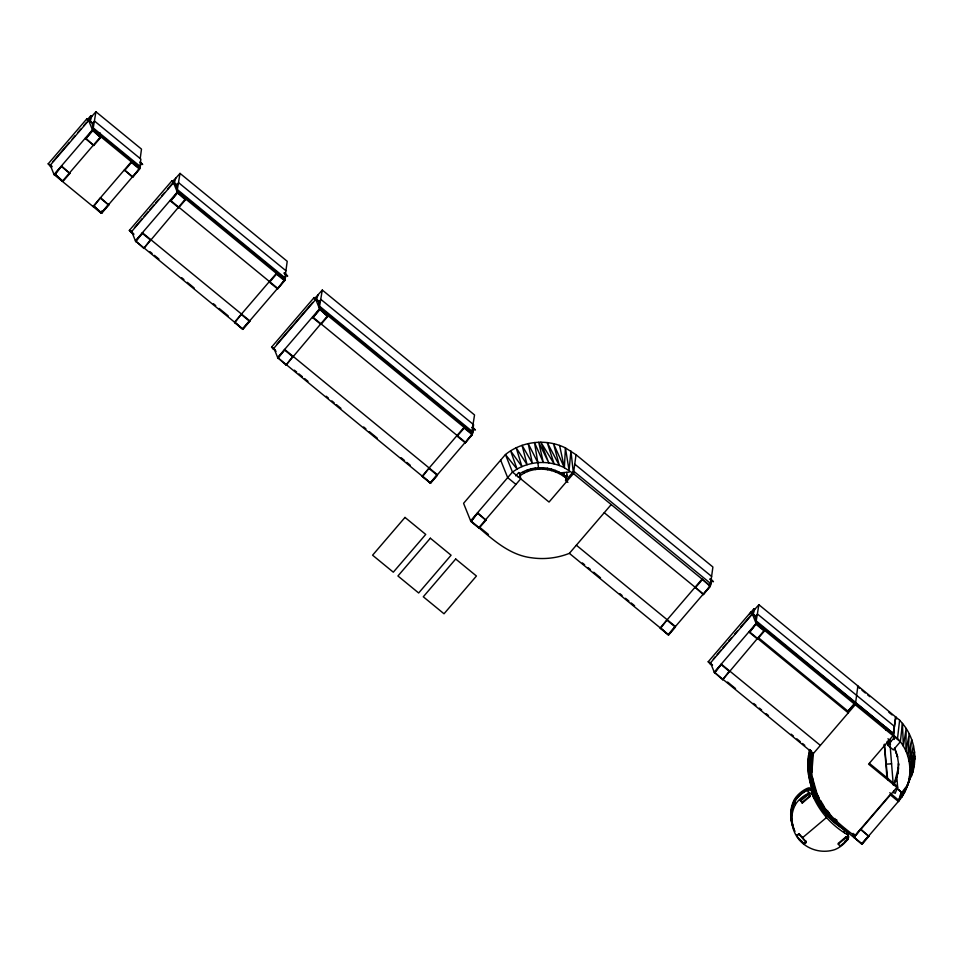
<?xml version="1.0" encoding="UTF-8"?>
<svg xmlns="http://www.w3.org/2000/svg" width="963" height="963" viewBox="0 0 963 963"><rect width="100%" height="100%" fill="white"/><g stroke="black" fill="none" stroke-linecap="round" stroke-linejoin="round"><path stroke-width="1.44" d="M898.395 767.547L898.467 763.539L898.118 773.012L894.121 784.327L898.395 767.547L898.623 769.04M569.362 553.352L668.466 634.641L710.321 585.865L573.454 473.591L564.366 467.693L565.425 447.903C546.298 438.382 522.018 441.09 505.443 454.548L463.576 503.324L470.618 520.839C488.903 535.645 506.839 554.832 531.576 557.782C544.288 559.635 557.433 558.095 569.362 553.352L611.228 504.564M811.761 781.848L810.34 774.228L808.607 774.685L808.776 775.781L807.957 768.281L808.126 769.389L807.885 761.853L809.462 749.503M809.919 749.623L808.053 762.949L807.885 761.853M812.339 785.579L811.556 780.379L815.673 792.224L816.455 797.436C810.617 784.749 809.618 770.448 810.352 756.749L808.583 756.533L808.414 755.437M810.425 766.909L811.64 751.971M812.483 778.477L812.218 776.816L817.804 796.485C811.881 782.967 809.907 767.583 812.904 753.09M811.58 770.581L811.833 772.242L813.386 753.511L855.24 704.735L854.988 703.062L848.006 711.2L848.271 712.861L749.166 631.572M893.977 728.822L893.158 735.876L895.746 717.014L895.265 717.555L896.782 718.783M894.627 723.189L894.94 720.372M814.662 794.294C823.666 816.263 844.431 829.36 861.933 843.877L898.347 801.457C913.911 784.135 913.767 755.317 897.516 738.501L899.623 720.18L758.88 604.716L754.667 609.447L752.849 615.164M890.522 744.303L887.116 741.51L887.693 745.242L893.375 749.9L900.357 741.763L902.451 723.442L899.623 720.18M132.629 176.674L124.371 169.909L132.569 177.288L139.551 169.151L139.346 166.864L93.098 128.934L95.927 111.756L141.489 149.121L140.201 158.558M177.023 185.365L176.265 184.727A21.114 2.913 40.6 0 0 173.376 182.368L177.288 192.094L284.639 280.161L284.386 278.476L177.192 190.554L180.021 173.376L287.215 261.298L284.639 280.161L242.784 328.937L135.422 240.87L131.51 231.144M273.913 348.209L277.669 357.562L430.449 482.884L472.315 434.108L472.051 432.423L319.439 307.233L322.28 290.056L474.542 414.957L471.798 432.206M319.271 302.045L318.512 301.407A21.114 2.913 40.6 0 0 315.623 299.06L319.535 308.786L472.315 434.108L473.603 424.671L320.992 299.493L318.669 302.201L319.439 307.233M567.893 482.379L565.57 480.477L566.798 475.168L565.678 476.48L565.907 477.985C552.858 467.139 530.998 465.526 518.238 477.335M573.454 473.591L576.03 454.729L565.425 447.903L569.085 470.389L570.927 451.009L573.454 473.591L549.042 502.048L512.472 472.051L505.443 454.548L517.059 469.077C531.335 460.844 549.632 460.266 564.366 467.693L559.587 445.436M813.542 787.698C820.524 808.643 837.882 823.437 855.024 836.161L896.89 787.385L868.59 764.165L893.014 735.708L892.749 734.047L756.051 621.893L758.88 604.716M857.901 685.933L855.65 702.472L848.391 710.61M895.746 717.014L893.014 735.708L756.136 623.446L752.235 613.72L740.547 627.322M811.099 752.344L810.328 756.725A70.925 69.348 -8.8 0 0 815.842 793.5L814.241 794.246L811.857 788.264L808.607 774.685M810.942 760.65L810.352 756.918L811.388 750.887M51.966 166.334L50.136 164.829L54.048 174.568L101.235 213.268L101.994 210.753M284.639 280.161L286.24 274.949A21.114 2.913 40.6 0 0 284.302 273.336M472.315 434.108L473.916 428.896A21.114 2.913 40.6 0 0 471.978 427.283L473.916 428.896M709.984 579.04A21.114 2.913 40.6 0 1 711.922 580.653L710.321 585.865L712.897 566.99L576.03 454.729M898.106 799.784L898.371 801.469L901.224 792.068L896.806 788.324L901.789 792.537L898.371 801.469L890.089 794.68L853.675 837.1L853.098 833.368M911.395 776.383C918.172 758.772 914.633 737.851 902.451 723.442L903.354 746.229L906.183 728.485L905.834 751.008L909.301 733.914L907.76 756.015L911.744 739.656L909.096 761.215L913.502 745.639L909.83 766.524L914.537 751.79L909.963 771.881L914.754 755.955L909.469 777.237L914.85 758.025L908.386 782.498L914.417 764.261L906.713 787.614L913.261 770.4L904.462 792.525M89.944 122.06L91.714 116.487L95.927 111.756M173.99 183.825L175.808 178.107L180.021 173.376M316.237 300.504L318.067 294.786L322.28 290.056M752.079 614.526L753.897 608.821L754.667 609.447M885.539 729.942L886.526 727.438M895.145 793.404L897.624 787.144M749.539 613.9L753.897 608.821M898.371 801.469L908.831 782.112L901.669 797.159L905.617 787.529L901.789 792.537L896.697 788.36M51.737 167.261A26.29 3.635 40.6 0 0 49.847 165.708L48.186 163.854L86.995 118.642L88.524 119.605A30.443 4.201 40.6 0 1 93.206 123.517M86.995 118.642L88.668 120.495L49.847 165.708M176.205 184.174A30.443 4.201 40.6 0 0 173.388 181.851L171.859 180.888L129.343 230.422L131.004 232.276A26.29 3.635 40.6 0 1 133.845 234.611M171.859 180.888L173.521 182.741A26.29 3.635 40.6 0 1 176.361 185.077M276.092 351.302A26.29 3.635 40.6 0 0 273.251 348.967L271.59 347.113L314.107 297.567L315.635 298.542A30.443 4.201 40.6 0 1 319.391 301.66M314.107 297.567L315.768 299.421A26.29 3.635 40.6 0 1 319.547 302.563M755.052 615.526A30.443 4.201 40.6 0 0 752.247 613.202L750.719 612.227L708.202 661.774L709.863 663.627A26.29 3.635 40.6 0 1 711.753 665.168M750.683 612.299L752.38 614.081A26.29 3.635 40.6 0 1 755.221 616.416M848.295 838.255L847.416 839.676A30.443 29.769 -8.8 0 1 837.629 848.319L834.885 849.607A33.224 32.489 -8.8 0 1 799.555 840.23L797.593 837.726A33.224 32.489 -8.8 0 1 795.378 804.611L794.824 800.975L796.533 798.496A30.443 29.769 -8.8 0 1 806.717 790.322L808.27 789.672A2.696 2.636 -8.8 0 1 811.809 791.105L813.627 795.197A84.648 82.758 -8.8 0 0 842.962 828.601L846.814 830.985L847.38 834.62A2.696 2.636 -8.8 0 1 848.295 838.255L847.909 835.836M87.055 120.086L90.39 116.198L91.714 116.487M314.179 299.024L318.067 294.786M795.378 804.611L797.087 802.143A30.443 29.769 -8.8 0 1 807.283 793.957L808.836 793.319A2.696 2.636 -8.8 0 1 812.375 794.74L814.192 798.833A84.648 82.758 -8.8 0 0 843.516 832.249L847.38 834.62M172.666 181.285L175.808 178.107M846.008 829.962L843.107 828.168A84.178 82.3 -8.8 0 1 826.182 813.482L825.688 814.012L826.17 813.47A84.347 82.469 -8.8 0 1 813.891 794.884L812.062 790.792A3.009 2.937 -8.8 0 0 808.138 789.203L806.549 789.853A30.756 30.07 -8.8 0 0 796.257 798.122L794.511 800.638A33.549 32.802 -8.8 0 0 795.029 831.37M53.013 161.483L69.324 142.476M72.201 139.129L75.078 135.771M77.967 132.413L80.844 129.066M83.721 125.708L86.598 122.361M54.048 174.568L92.424 129.849L88.512 120.122A21.114 2.913 40.6 0 1 91.413 122.482L92.376 123.288A21.114 2.913 40.6 0 1 93.339 124.119M54.217 174.7L61.656 166.045L69.854 173.424L63.016 181.381L54.819 174.002L63.016 181.381M92.592 129.993L85.731 138.865L93.82 145.497L100.658 137.54L92.448 130.161L100.658 137.54M54.939 174.748L61.656 166.045M85.731 138.865L92.568 130.908M62.306 181.333L100.682 136.626L100.104 132.894M92.966 206.491L131.341 161.772M93.688 206.539L100.549 197.668L108.747 205.047L101.777 213.172L93.567 205.793L101.777 213.172M124.48 170.656L131.462 162.518L131.088 160.111M101.657 212.426L108.638 204.3M139.43 168.405L132.569 177.288M101.235 213.268L139.599 168.549L141.2 163.337A21.114 2.913 40.6 0 0 140.237 162.53M134.435 227.75L142.223 218.673M144.161 216.398L148.061 211.86M150.011 209.597L153.899 205.059M155.85 202.784L158.775 199.389M161.688 195.983L164.613 192.576M167.538 189.181L172.401 183.5M131.004 232.276L173.521 182.741M135.422 240.87L177.288 192.094M177.457 192.239L170.595 201.111L178.685 207.743L185.51 199.786L177.312 192.407L185.51 199.786M135.711 241.761L142.572 232.89L135.59 241.015L143.8 248.394L150.661 239.522M170.595 201.111L177.421 193.154M234.527 322.172L276.381 273.384M242.604 328.804L249.586 320.667L249.706 321.413L242.869 329.382L234.779 322.749L241.496 314.034M277.609 288.9L284.47 280.016L284.591 280.763L277.609 288.9L269.52 282.267L276.501 274.13L276.128 271.698M273.107 348.594L273.757 347.836M276.682 344.429L312.698 302.454M273.251 348.967L315.768 299.421M277.669 357.562L319.535 308.786M319.704 308.918L312.843 317.802L320.932 324.435L327.757 316.466L319.56 309.087L327.757 316.466M277.958 358.453L284.819 349.569L277.838 357.706L286.047 365.085L292.908 356.202M312.843 317.802L319.68 309.833M422.191 476.107L464.058 427.331M430.28 482.74L437.262 474.615L437.371 475.361L430.545 483.318L422.456 476.685L429.173 467.982M465.285 442.836L472.147 433.964L472.255 434.71L465.285 442.836L457.196 436.203L464.178 428.078L463.793 425.646M472.219 431.003L473.856 429.089L475.421 429.992L473.712 428.21A30.443 4.201 40.6 0 0 472.773 427.428M470.618 520.839L512.472 472.051L517.059 469.077L510.607 450.865L521.946 466.622L516.18 447.783L527.086 464.708L522.066 445.339L532.395 463.372L528.193 443.582L537.836 462.613L534.489 442.523L543.313 462.445L538.738 442.294L548.778 462.89L540.857 442.186L554.146 463.913L547.213 442.559L559.359 465.526L553.484 443.642L564.366 467.693M471.051 521.549L477.756 512.846L471.051 521.549L479.129 528.181L485.966 520.225L477.588 512.701M515.783 475.915L518.66 472.556L519.924 473.603L520.73 478.828L478.876 527.604M660.209 627.864L702.063 579.088L710.273 586.467L703.291 594.592L695.093 587.213M668.286 634.497L675.268 626.371L675.388 627.118L668.551 635.074L660.462 628.442L667.178 619.739M695.202 587.96L702.183 579.834M710.225 582.747L711.862 580.845L713.427 581.748L711.729 579.967A30.443 4.201 40.6 0 0 710.79 579.184M713.294 659.089L715.232 656.826M717.182 654.551L721.082 650.013M723.02 647.75L726.921 643.212M728.871 640.937L731.784 637.542M734.709 634.135L737.634 630.729M709.863 663.627L752.38 614.081M812.026 754.462L813.386 753.511L714.281 672.222L756.136 623.446M756.316 623.579L749.455 632.462L757.544 639.095L764.369 631.126L764.14 628.55L764.405 630.211L722.647 679.746L729.509 670.862M714.57 673.113L721.431 664.229L714.45 672.367L722.647 679.746M749.455 632.462L756.172 623.747L764.249 630.38M887.693 745.242L894.675 737.116L900.357 741.763M853.94 837.678L860.657 828.974L868.855 836.353L862.029 844.322L853.82 836.931L862.029 844.322M861.909 843.564L868.734 835.607M139.346 166.864L139.924 166.214L93.676 128.284M284.386 278.476L284.964 277.826L177.77 189.904M426.633 395.167L427.211 394.505M472.051 432.423L472.64 431.773L320.029 306.583M565.57 480.477L573.779 471.256L710.646 583.53L710.068 584.18M802.239 803.106L800.361 800.349L808.414 793.572L810.172 795.57L802.119 802.36L802.239 803.106L810.28 796.317L810.064 794.92M800.482 801.096L808.523 794.319L807.849 789.925M796.786 835.535L799.013 833.657L806.103 841.746L803.888 843.624L801.228 840.591M806.007 841.084L806.224 842.493L803.997 844.37L796.907 836.281L799.013 833.657M799.555 840.23L800.337 839.58M846.212 836.63L838.171 843.419L838.279 844.166L840.037 846.164L848.09 839.375L846.212 836.63L848.09 839.375M838.279 844.166L846.333 837.377M844.527 841.542L847.97 838.629M519.924 473.603C533.803 464.828 553.039 465.936 565.678 476.48M559.635 472.905L569.253 472.111M885.876 764.165L891.582 763.828M809.69 750.249L810.665 750.406L809.775 749.804M48.186 163.854L49.715 164.829A30.443 4.201 40.6 0 1 51.593 166.37M129.343 230.422L130.45 231.06M271.59 347.113L273.119 348.076A30.443 4.201 40.6 0 1 274.997 349.617M708.202 661.774L709.31 662.412M846.814 830.985L843.973 829.227L844.539 832.875M843.781 829.432L842.757 828.806A84.949 83.071 -8.8 0 1 818.454 804.43M286.18 275.153L287.708 276.116L286.047 274.262A30.443 4.201 40.6 0 0 284.169 272.722M141.14 163.541L142.668 164.504L141.007 162.651A30.443 4.201 40.6 0 0 140.068 161.88M764.153 628.61L893.483 733.589L756.629 621.243M857.419 686.499L859.682 688.352M861.945 690.206L865.328 692.999M867.591 694.853L869.854 696.706M888.873 712.307L892.075 714.931M574.742 464.154L711.609 576.428M894.471 726.415L757.604 614.153L755.269 616.862L756.051 621.893M710.092 579.148L711.922 580.653M893.64 735.335L897.516 738.501M756.28 624.493L764.369 631.126M887.958 738.765L891.365 741.558M888.018 740.944L890.318 742.774M758.314 637.626L848.006 711.2M604.246 512.701L703.351 593.99M285.927 270.735L178.745 182.801L176.41 185.51L177.192 190.554M284.41 273.456L286.24 274.949M276.501 274.13L284.591 280.763M464.178 428.078L472.255 434.71M869.469 763.43L896.637 785.712L896.89 787.385M92.424 129.849L139.599 168.549L140.887 159.112L94.651 121.182L92.316 123.89L93.098 128.934M131.462 162.518L139.551 169.151M170.307 200.232L277.669 288.286M312.554 316.911L465.346 442.234M515.939 484.413L507.682 477.648L500.64 460.133M85.442 137.974L93.82 145.497M576.343 545.214L675.436 626.504M721.251 664.085L820.356 745.386M667.299 620.485L675.388 627.118M721.54 664.976L729.629 671.608M582.35 562.898L584.625 564.763M588.032 567.556L590.307 569.422M593.714 572.215L600.527 577.8M619.823 593.629L622.098 595.495M625.505 598.288L628.911 601.081M631.186 602.946L634.593 605.739M727.583 682.021L735.527 688.545M753.704 703.447L755.967 705.313M759.374 708.106L761.649 709.972M766.187 713.691L768.462 715.557M791.177 734.179L793.44 736.045M796.846 738.838L800.253 741.63M802.528 743.496L804.803 745.362M100.658 198.414L108.747 205.047M142.392 232.745L249.754 320.811M284.651 349.425L437.431 474.759M61.764 166.792L69.854 173.424M142.68 233.636L150.77 240.269M241.617 314.781L249.706 321.413M284.94 350.315L293.017 356.948M429.293 468.728L437.371 475.361M477.877 513.592L485.966 520.225M860.766 829.721L868.855 836.353M149.855 251.608L152.13 253.474M154.405 255.339L158.943 259.059M181.658 277.693L183.921 279.547M187.328 282.34L194.141 287.937M213.449 303.766L215.724 305.632M219.131 308.425L228.207 315.876M294.377 370.153L296.652 372.019M298.927 373.885L302.334 376.677M304.597 378.543L308.004 381.336M326.18 396.238L328.443 398.104M331.85 400.897L334.125 402.751M336.4 404.616L340.938 408.348M363.653 426.97L365.916 428.836M369.323 431.629L377.279 438.153M401.126 457.714L404.532 460.507M406.795 462.372L410.202 465.165M479.237 526.93L488.434 534.465M470.763 520.67L479.129 528.181M827.133 813.434A72.731 71.118 -8.8 0 0 828.938 815.288L833.741 819.597M889.788 792.742L898.792 800.361M829.372 813.145L825.941 809.45L829.384 813.326M827.205 813.41L828.974 815.312M808.523 794.319L810.28 796.317M800.361 800.349L802.119 802.36M799.134 834.403L806.224 842.493M822.065 804.418L825.941 809.618L826.519 813.35M817.695 799.976L822.823 807.403M810.027 782.1L809.859 780.993L814.241 794.246L817.178 799.988L824.569 810.557L824.4 809.462M823.1 804.683L820.404 800.422L820.669 802.083L815.673 792.224M811.761 781.679C813.037 791.526 820.5 799.121 822.679 808.354M518.66 472.556L520.152 475.096M817.551 794.824L819.26 798.183M896.144 751.826L894.543 748.155L897.576 757.135L896.144 751.826L896.372 753.319M710.369 662.496L714.281 672.222M897.335 755.642L898.708 765.031M897.889 771.519L898.118 773.012M896.962 775.42L897.191 776.912M895.626 779.199L895.855 780.692M854.458 834.235L854.711 835.896M836.618 819.609L836.883 821.27M839.917 845.418L840.037 846.164M834.945 818.478L835.523 822.221M830.238 814.253L830.816 817.984M827.614 810.738L827.879 812.399M825.941 813.747L826.519 817.503L802.564 837.702L802.456 837.052M823.774 805.742L824.027 807.403M820.452 804.334L820.62 805.441M818.731 799.302L819.308 803.034M812.026 758.037L812.291 759.699M811.52 764.297L811.773 765.958M816.997 798.881L817.178 799.988M815.216 788.986L815.48 790.659M813.434 782.967L813.699 784.64M813.338 786.398L814.12 791.598M809.702 767.98L810.485 773.181M810.34 774.228L811.123 779.428M813.711 797.761L811.809 791.105L812.375 794.74M811.677 787.156L811.857 788.264M808.27 789.672L808.836 793.319M803.78 842.962L803.997 844.37M796.69 834.885L796.907 836.281M757.424 638.349L757.544 639.095M710.273 586.467L710.152 585.721L703.291 594.592M668.551 635.074L660.353 627.695L660.462 628.442M562.416 474.085L562.657 475.59M558.925 472.039L559.154 473.543M555.23 470.365L555.458 471.858M551.366 469.089L551.594 470.582M547.381 468.211L547.622 469.703M543.337 467.741L543.565 469.234M539.244 467.693L539.473 469.186M535.175 468.066L535.404 469.559M531.167 468.849L531.395 470.341M527.255 470.052L527.495 471.545M523.499 471.641L523.728 473.134M457.076 435.457L457.196 436.203M430.545 483.318L422.336 475.939L422.456 476.685M327.528 313.866L327.793 315.551L286.047 365.085M320.811 323.688L320.932 324.435M269.411 281.521L269.52 282.267M242.869 329.382L234.671 322.003L234.779 322.749M185.281 197.186L185.546 198.872L143.8 248.394M178.564 206.997L178.685 207.743M537.739 461.783L538.642 468.897M809.907 769.281L810.545 775.697M884.431 744.399L887.693 779.765M893.243 732.217L893.808 739.367M896.818 776.936L897.672 787.662A2.961 0.614 -4.6 0 0 897.504 787.541M889.668 739.765L893.279 785.074M893.724 790.647L893.917 793.067M884.299 744.339L887.007 778.321M566.786 472.315L567.099 476.384M563.981 472.544L564.294 476.613M893.471 732.121L893.893 739.524M896.108 778.008L896.276 780.969M809.847 763.178L810.352 756.918M809.907 769.449L809.835 763.009A71.057 69.48 -8.8 0 0 815.866 793.524M130.872 231.397A30.443 4.201 40.6 0 1 131.811 232.155M132.75 232.938A30.443 4.201 40.6 0 1 133.688 233.72M884.19 727.727A52.074 10.882 -4.6 0 1 885.503 726.957M824.545 810.545A72.731 71.118 -8.8 0 1 808.559 756.509M709.731 662.737A30.443 4.201 40.6 0 1 712.536 665.06M752.235 613.72A21.114 2.913 40.6 0 1 755.124 616.067M847.596 831.671A2.696 2.636 -8.8 0 1 847.897 834.307M848.198 832.393A3.009 2.937 -8.8 0 1 847.982 833.139M848.042 831.635A3.009 2.937 -8.8 0 1 847.97 834.584M817.647 803.154A84.949 83.071 -8.8 0 1 813.326 795.269L811.496 791.177A2.371 2.323 -8.8 0 0 808.378 789.913L806.85 790.539A30.106 29.444 -8.8 0 0 796.774 798.64L795.101 801.06A32.886 32.152 -8.8 0 0 792.26 808.932M826.001 812.375A84.347 82.469 -8.8 0 1 813.711 793.765L811.893 789.672A3.009 2.937 -8.8 0 0 807.957 788.095L806.368 788.745A30.756 30.07 -8.8 0 0 796.076 797.015L794.343 799.519A33.549 32.802 -8.8 0 0 793.006 826.41M831.177 817.756A84.178 82.3 -8.8 0 1 829.047 815.661M793.909 828.565A33.224 32.489 -8.8 0 1 794.824 800.975M793.091 825.447A32.886 32.152 -8.8 0 1 792.26 822.414M792.055 821.391A32.886 32.152 -8.8 0 1 792.055 809.955M90.943 115.849L89.282 121.061L90.943 115.849M404.99 517.42L372.585 555.194L393.313 572.191L425.73 534.429L404.99 517.42M430.341 538.209L397.936 575.982L418.664 592.991L451.081 555.218L430.341 538.209M455.704 559.009L423.287 596.783L444.015 613.78L476.432 576.018L455.704 559.009"/></g></svg>
